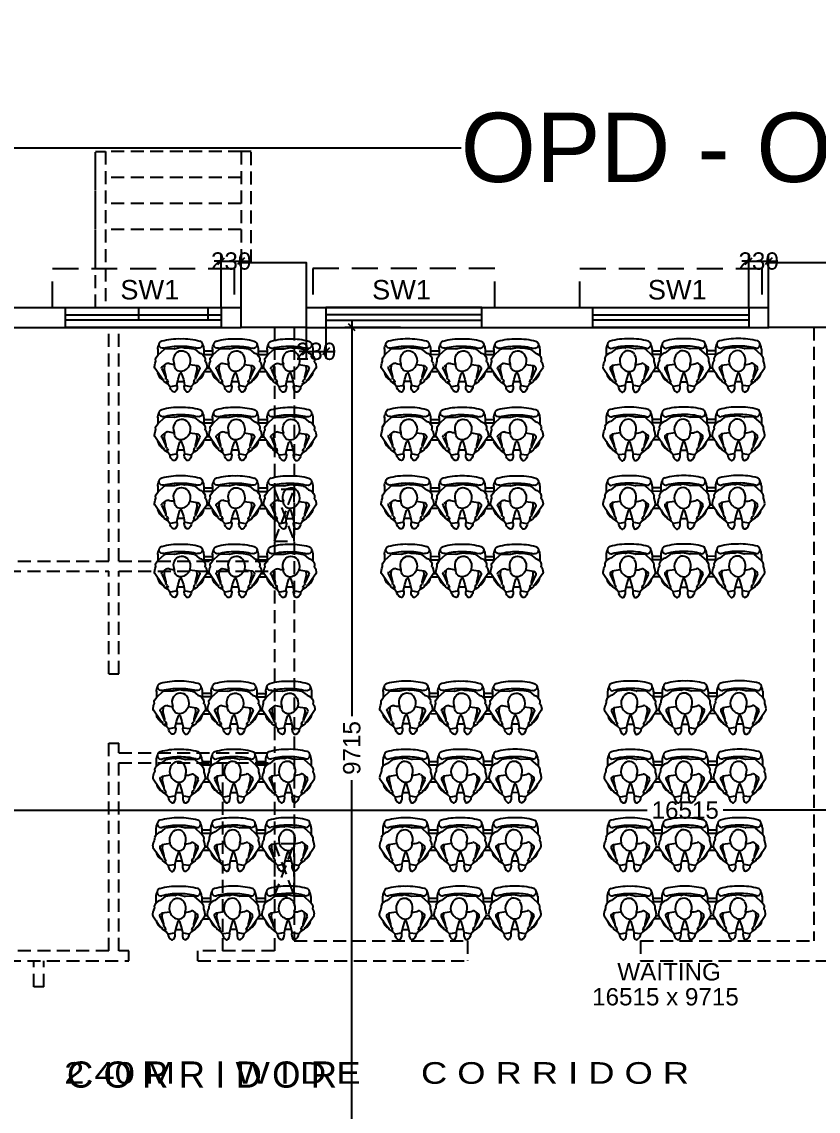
# Model space of a CAD drawing. Extents: x 6345096 to 6738923, y -6490958 to -6305885.
# Drawn here: x 6620534 to 6629733, y -6428696 to -6416114 of the extents above; entities that cross this region are included whole.
import ezdxf
from ezdxf.enums import TextEntityAlignment as Align

# ---------------------------------------------------------------- set-up
doc = ezdxf.new("R2010")
doc.units = 0
doc.header["$LTSCALE"] = 600
doc.header["$MEASUREMENT"] = 0
doc.header["$PDMODE"] = 35
doc.linetypes.add('DASHED', pattern=[0.75, 0.5, -0.25])
doc.linetypes.add('HIDDEN', pattern=[0.375, 0.25, -0.125])
doc.layers.get('0').update_dxf_attribs({"linetype": 'CONTINUOUS'})
doc.layers.get('Defpoints').update_dxf_attribs({"linetype": 'CONTINUOUS'})
for name, color, linetype in [('chajja', 7, 'CONTINUOUS'), ('DIM-TEXT', 8, 'CONTINUOUS'), ('furniture', 33, 'CONTINUOUS'), ('HS', 251, 'CONTINUOUS'), ('joinery', 7, 'CONTINUOUS'), ('LA-column', 3, 'CONTINUOUS'), ('Room Dim', 1, 'CONTINUOUS'), ('Staircase', 7, 'CONTINUOUS'), ('TEXT', 6, 'CONTINUOUS'), ('TXT', 6, 'CONTINUOUS'), ('Walls', 7, 'CONTINUOUS'), ('WIN', 151, 'CONTINUOUS'), ('windows', 4, 'CONTINUOUS'), ('Working Dim', 5, 'CONTINUOUS')]:
    doc.layers.add(name, color=color, linetype=linetype)
doc.styles.add('ari', font='arial.ttf')
doc.styles.add('ARIAL', font='arial.ttf')
doc.styles.add('RT', font='romant.shx')
doc.dimstyles.new('int. dim', dxfattribs={"dimtxt": 200, "dimasz": 80, "dimexe": 80, "dimexo": 0, "dimgap": 70, "dimtad": 0, "dimdec": 0, "dimzin": 12, "dimdsep": 46, "dimtxsty": 'ari', "dimblk": 'OBLIQUE', "dimcen": 2, "dimdle": 80, "dimclrd": 256, "dimclre": 256, "dimclrt": 6, "dimadec": 0, "dimazin": 0, "dimtfac": 1, "dimtdec": 0, "dimtix": 1, "dimtmove": 2, "dimatfit": 3, "dimfxl": 1, "dimtolj": 1, "dimtzin": 0, "dimlwd": -1, "dimlwe": -1, "dimarcsym": 0})
doc.dimstyles.new('TEXT', dxfattribs={"dimscale": 0, "dimtxt": 600, "dimasz": 300, "dimexe": 300, "dimexo": 30, "dimgap": 50, "dimtad": 0, "dimdec": 0, "dimzin": 0, "dimdsep": 46, "dimtxsty": 'RT', "dimblk": 'OBLIQUE', "dimcen": 0.09, "dimdle": 300, "dimclrd": 256, "dimclre": 256, "dimclrt": 170, "dimadec": 0, "dimazin": 0, "dimtfac": 1, "dimtdec": 0, "dimtofl": 0, "dimtmove": 2, "dimatfit": 3, "dimfxl": 1, "dimfrac": 2, "dimtolj": 1, "dimtzin": 0, "dimlwd": -1, "dimlwe": -1, "dimarcsym": 0})

# ---------------------------------------------------------------- blocks, each defined once
blk = doc.blocks.new('_Oblique')
at = {"color": 0, "linetype": 'ByBlock', "lineweight": -2}
blk.add_line((-0.5, -0.5), (0.5, 0.5), dxfattribs=at)
blk = doc.blocks.new('*D1284')
at = {"layer": 'Defpoints', "color": 0, "linetype": 'Continuous', "transparency": 16777216}
for p in [(6610879, -6414394, 22), (6651940, -6414395, -1), (6610879, -6415444)]:
    blk.add_point(p, dxfattribs=at)
at = {"layer": 'DIM-TEXT', "transparency": 16777216}
for p, q in [((6610879, -6414394), (6610879, -6415744)), ((6651940, -6414395), (6651940, -6415744)), ((6610579, -6415444), (6622378, -6415444)), ((6652240, -6415444), (6640441, -6415444))]:
    blk.add_line(p, q, dxfattribs=at)
at = {"layer": 'DIM-TEXT', "linetype": 'Continuous', "transparency": 16777216, "xscale": 300, "yscale": 300, "zscale": 300, "rotation": 180}
blk.add_blockref('_Oblique', (6610879, -6415444), dxfattribs=at)
at = {"layer": 'DIM-TEXT', "linetype": 'Continuous', "transparency": 16777216, "xscale": 300, "yscale": 300, "zscale": 300}
blk.add_blockref('_Oblique', (6651940, -6415444), dxfattribs=at)
at = {"layer": 'DIM-TEXT', "color": 170, "linetype": 'Continuous', "transparency": 16777216, "insert": (6631409, -6415444), "char_height": 750, "attachment_point": 5, "style": 'ari'}
blk.add_mtext('\\A1;{\\H1.067x;I.P. REGISTRATION & PHARMACY}', dxfattribs=at)
blk = doc.blocks.new('A$C6F2C55AD')
at = {"layer": 'furniture', "color": 8}
for p, q in [((-379, 896), (-303, 896)), ((-309, 892), (-377, 818)), ((-274, 917), (-309, 892)), ((-236, 919), (-260, 921)), ((-212, 928), (-236, 919)), ((-172, 935), (-212, 928)), ((-50, 857), (-157, 931)), ((-383, 803), (-381, 703)), ((-209, 798), (-173, 844)), ((-148, 850), (-56, 808)), ((-56, 808), (-40, 802)), ((-25, 837), (-50, 857)), ((-19, 827), (-25, 837)), ((-7, 824), (-15, 825)), ((-8, 781), (4, 776)), ((-1, 787), (-5, 793)), ((5, 781), (-1, 787)), ((24, 785), (0, 820)), ((0, 792), (11, 789)), ((11, 789), (19, 779)), ((-381, 699), (-397, 621)), ((0, 593), (0, 669)), ((-397, 621), (-391, 593)), ((-391, 588), (-392, 559)), ((-392, 559), (-379, 478)), ((-200, 528), (-187, 436)), ((-375, 468), (-334, 417)), ((-187, 436), (-173, 418)), ((-157, 331), (-50, 405)), ((-148, 412), (-56, 454)), ((-56, 454), (-40, 459)), ((-50, 405), (-25, 425)), ((-40, 459), (-29, 462)), ((-25, 425), (-19, 435)), ((-15, 437), (-7, 438)), ((2, 482), (-10, 477)), ((-3, 469), (3, 477)), ((11, 473), (-3, 469)), ((0, 442), (24, 477)), ((4, 481), (2, 482)), ((3, 477), (4, 481)), ((19, 483), (11, 473)), ((-379, 265), (-303, 265)), ((-309, 261), (-377, 187)), ((-374, 366), (-301, 366)), ((-374, 265), (-303, 265)), ((-355, 366), (-355, 265)), ((-316, 366), (-316, 265)), ((-274, 286), (-309, 261)), ((-269, 348), (-244, 349)), ((-236, 288), (-260, 290)), ((-212, 297), (-236, 288)), ((-232, 346), (-216, 336)), ((-172, 304), (-212, 297)), ((-208, 333), (-172, 327)), ((-157, 331), (-157, 300)), ((-50, 226), (-157, 300)), ((-119, 356), (-119, 275)), ((-383, 172), (-381, 72)), ((-209, 167), (-173, 213)), ((-148, 219), (-56, 177)), ((-56, 177), (-40, 171)), ((-25, 206), (-50, 226)), ((-19, 196), (-25, 206)), ((-7, 193), (-15, 194)), ((-8, 151), (4, 145)), ((-1, 156), (-5, 162)), ((5, 150), (-1, 156)), ((24, 154), (0, 189)), ((0, 162), (11, 158)), ((11, 158), (19, 148)), ((-381, 68), (-397, -10)), ((0, -38), (0, 38)), ((-397, -10), (-391, -38)), ((-391, -43), (-392, -72)), ((-392, -72), (-379, -153)), ((-200, -103), (-187, -195)), ((-375, -163), (-334, -214)), ((-187, -195), (-173, -213)), ((-157, -300), (-50, -226)), ((-148, -219), (-56, -177)), ((-56, -177), (-40, -171)), ((-50, -226), (-25, -206)), ((-40, -171), (-29, -169)), ((-25, -206), (-19, -196)), ((-15, -194), (-7, -193)), ((2, -149), (-10, -154)), ((-3, -162), (3, -154)), ((11, -158), (-3, -162)), ((0, -189), (24, -154)), ((4, -150), (2, -149)), ((3, -154), (4, -150)), ((19, -148), (11, -158)), ((-379, -265), (-301, -265)), ((-379, -366), (-303, -366)), ((-309, -370), (-377, -444)), ((-374, -366), (-303, -366)), ((-355, -265), (-355, -366)), ((-316, -265), (-316, -366)), ((-274, -345), (-309, -370)), ((-269, -283), (-244, -282)), ((-236, -343), (-260, -341)), ((-212, -334), (-236, -343)), ((-232, -285), (-216, -295)), ((-172, -327), (-212, -334)), ((-208, -298), (-172, -304)), ((-157, -300), (-157, -331)), ((-50, -405), (-157, -331)), ((-119, -275), (-119, -356)), ((-383, -459), (-381, -559)), ((-209, -464), (-173, -418)), ((-148, -412), (-56, -454)), ((-56, -454), (-40, -459)), ((-25, -425), (-50, -405)), ((-19, -435), (-25, -425)), ((-7, -438), (-15, -437)), ((-8, -480), (4, -486)), ((-1, -475), (-5, -469)), ((5, -481), (-1, -475)), ((24, -477), (0, -442)), ((0, -469), (11, -473)), ((11, -473), (19, -483)), ((-381, -563), (-397, -641)), ((0, -669), (0, -593)), ((-397, -641), (-391, -668)), ((-391, -674), (-392, -703)), ((-392, -703), (-379, -784)), ((-200, -734), (-187, -826)), ((-375, -793), (-334, -844)), ((-187, -826), (-173, -844)), ((-157, -931), (-50, -857)), ((-148, -850), (-56, -808)), ((-56, -808), (-40, -802)), ((-50, -857), (-25, -837)), ((-40, -802), (-29, -800)), ((-25, -837), (-19, -827)), ((-15, -825), (-7, -824)), ((2, -780), (-10, -785)), ((-3, -793), (3, -785)), ((11, -789), (-3, -793)), ((0, -820), (24, -785)), ((4, -781), (2, -780)), ((3, -785), (4, -781)), ((19, -779), (11, -789)), ((-379, -896), (-301, -896)), ((-269, -914), (-244, -913)), ((-232, -916), (-216, -926)), ((-208, -929), (-172, -935))]:
    blk.add_line(p, q, dxfattribs=at)
for points in [[(-193, 818), (-141, 822), (-59, 802), (-42, 803)], [(-42, 459), (-59, 460), (-141, 440), (-187, 443)], [(-193, 188), (-141, 191), (-59, 171), (-42, 172)], [(-42, -172), (-59, -171), (-141, -191), (-187, -188)], [(-193, -443), (-141, -440), (-59, -460), (-42, -459)], [(-42, -803), (-59, -802), (-141, -822), (-187, -819)]]:
    blk.add_lwpolyline(points, dxfattribs=at)
for points in [[(24, 781), (52, 756, -0.259848), (54, 749), (43, 683, -0.302547), (37, 677), (-30, 662), (-92, 642), (-107, 628), (-92, 620), (-30, 600), (37, 585, -0.302547), (43, 578), (54, 513, -0.259848), (52, 506), (24, 481)], [(24, 150), (52, 125, -0.259848), (54, 118), (43, 52, -0.302547), (37, 46), (-30, 31), (-92, 11), (-107, -3), (-92, -11), (-30, -31), (37, -46, -0.302547), (43, -52), (54, -118, -0.259848), (52, -125), (24, -150)], [(24, -481), (52, -506, -0.259848), (54, -513), (43, -578, -0.302547), (37, -585), (-30, -600), (-92, -620), (-107, -633), (-92, -642), (-30, -662), (37, -677, -0.302547), (43, -683), (54, -749, -0.259848), (52, -756), (24, -781)]]:
    blk.add_lwpolyline(points, format="xyb", dxfattribs=at)
for points in [[(115, 689, 0.28165), (118, 712, 0.281432), (52, 756, -0.259848), (54, 749), (43, 683, -0.302547), (37, 677, 0.254294)], [(115, 58, 0.28165), (118, 81, 0.281432), (52, 125, -0.259848), (54, 118), (43, 52, -0.302547), (37, 46, 0.254294)], [(115, -573, 0.28165), (118, -550, 0.281432), (52, -506, -0.259848), (54, -513), (43, -578, -0.302547), (37, -585, 0.254294)]]:
    blk.add_lwpolyline(points, format="xyb", close=True, dxfattribs=at)
for centre, radius, start, end in [((-429, 838), 43.2, 344.361, 164.361), ((-374, 771), 125, 90, 118.9699), ((-262, 900), 20.7, 84.2936, 126.1379), ((-168, 914), 20.7, 55.2478, 99.1519), ((-125, 771), 125, 25.4407, 79.8153), ((236, 652), 733, 164.361, 181.6247), ((236, 652), 647, 164.361, 181.8419), ((-362, 803), 20.7, 137.3161, 180.8191), ((-193, 785), 20.7, 142.3991, 201.4261), ((-409, 700), 211, 1.1807, 21.4261), ((-157, 832), 20.7, 65.5125, 142.3991), ((-37, 793), 10.2, 45.435, 108.1784), ((-5, 806), 24.7, 193.9888, 263.5389), ((-15, 829), 4.56, 211.6328, 266.4385), ((-8, 814), 9.9, 34.2468, 86.4385), ((-3, 788), 5.09, 52.4637, 108.4149), ((0, 781), 6.05, 308.4181, 329.2946), ((3, 779), 2.67, 329.2946, 45.0334), ((21, 780), 2.15, 218.553, 288.5809), ((20, 783), 4.98, 288.5809, 18.6143), ((236, 610), 733, 178.3753, 195.639), ((236, 610), 647, 178.1581, 195.639), ((-402, 703), 20.7, 348.8982, 0.8191), ((-269, 619), 89.1, 123.3122, 231.3111), ((-250, 591), 122, 67.1497, 123.3122), ((-192, 631), 73.9, 343.9718, 98.0509), ((-411, 589), 20.7, 357.1355, 11.8973), ((-242, 652), 131, 231.3111, 285.5429), ((-240, 645), 124, 285.5429, 343.9718), ((62, 513), 75.9, 47.3296, 108.8978), ((49, 588), 82.7, 271.2733, 329.4641), ((98, 552), 22.8, 344.3632, 47.2828), ((-429, 424), 43.2, 195.639, 15.639), ((-374, 491), 125, 241.0301, 270), ((-358, 481), 20.7, 189.3001, 218.6806), ((-238, 442), 99.4, 194.4561, 251.4627), ((-157, 430), 20.7, 217.6009, 294.4875), ((-125, 491), 125, 280.1847, 334.5593), ((-7, 453), 24.1, 96.9092, 158.3871), ((-15, 432), 4.56, 93.5615, 148.3672), ((-8, 447), 9.9, 273.5615, 325.7532), ((21, 481), 2.15, 71.4191, 141.447), ((20, 479), 4.98, 341.3857, 71.4191), ((-374, 140), 125, 90, 118.9699), ((-262, 270), 20.7, 84.2936, 126.1379), ((-243, 329), 20.7, 58.0246, 92.8591), ((-205, 354), 20.7, 238.0246, 260.8481), ((-168, 348), 20.7, 260.8481, 304.7522), ((-168, 283), 20.7, 55.2478, 99.1519), ((-125, 140), 125, 25.4407, 79.8153), ((236, 21), 733, 164.361, 181.6247), ((-429, 207), 43.2, 344.361, 164.361), ((236, 21), 647, 164.361, 181.8419), ((-362, 173), 20.7, 137.3161, 180.8191), ((-193, 154), 20.7, 142.3991, 201.4261), ((-409, 69), 211, 1.1807, 21.4261), ((-157, 201), 20.7, 65.5125, 142.3991), ((-37, 162), 10.2, 45.435, 108.1784), ((-5, 175), 24.7, 193.9888, 263.5389), ((-15, 198), 4.56, 211.6328, 266.4385), ((-8, 184), 9.9, 34.2468, 86.4385), ((-3, 157), 5.09, 52.4637, 108.4149), ((0, 150), 6.05, 308.4181, 329.2946), ((3, 148), 2.67, 329.2946, 45.0334), ((21, 149), 2.15, 218.553, 288.5809), ((20, 152), 4.98, 288.5809, 18.6143), ((236, -21), 733, 178.3753, 195.639), ((236, -21), 647, 178.1581, 195.639), ((-402, 72), 20.7, 348.8982, 0.8191), ((-269, -12), 89.1, 123.3122, 231.3111), ((-250, -40), 122, 67.1497, 123.3122), ((-192, 0), 73.9, 343.9718, 98.0509), ((-411, -42), 20.7, 357.1355, 11.8973), ((-242, 21), 131, 231.3111, 285.5429), ((-240, 14), 124, 285.5429, 343.9718), ((62, -118), 75.9, 47.3296, 108.8978), ((49, -43), 82.7, 271.2733, 329.4641), ((98, -79), 22.8, 344.3632, 47.2828), ((-429, -207), 43.2, 195.639, 15.639), ((-374, -140), 125, 241.0301, 270), ((-358, -150), 20.7, 189.3001, 218.6806), ((-238, -189), 99.4, 194.4561, 251.4627), ((-157, -201), 20.7, 217.6009, 294.4875), ((-125, -140), 125, 280.1847, 334.5593), ((-7, -178), 24.1, 96.9092, 158.3871), ((-15, -198), 4.56, 93.5615, 148.3672), ((-8, -184), 9.9, 273.5615, 325.7532), ((21, -149), 2.15, 71.4191, 141.447), ((20, -152), 4.98, 341.3857, 71.4191), ((-374, -491), 125, 90, 118.9699), ((-262, -361), 20.7, 84.2936, 126.1379), ((-243, -302), 20.7, 58.0246, 92.8591), ((-205, -277), 20.7, 238.0246, 260.8481), ((-168, -283), 20.7, 260.8481, 304.7522), ((-168, -348), 20.7, 55.2478, 99.1519), ((-125, -491), 125, 25.4407, 79.8153), ((236, -610), 733, 164.361, 181.6247), ((-429, -424), 43.2, 344.361, 164.361), ((236, -610), 647, 164.361, 181.8419), ((-362, -458), 20.7, 137.3161, 180.8191), ((-193, -477), 20.7, 142.3991, 201.4261), ((-409, -562), 211, 1.1807, 21.4261), ((-157, -430), 20.7, 65.5125, 142.3991), ((-37, -469), 10.2, 45.435, 108.1784), ((-5, -456), 24.7, 193.9888, 263.5389), ((-15, -432), 4.56, 211.6328, 266.4385), ((-8, -447), 9.9, 34.2468, 86.4385), ((-3, -473), 5.09, 52.4637, 108.4149), ((0, -481), 6.05, 308.4181, 329.2946), ((3, -483), 2.67, 329.2946, 45.0334), ((21, -481), 2.15, 218.553, 288.5809), ((20, -479), 4.98, 288.5809, 18.6143), ((-402, -559), 20.7, 348.8982, 0.8191), ((-269, -643), 89.1, 123.3122, 231.3111), ((-250, -671), 122, 67.1497, 123.3122), ((-192, -631), 73.9, 343.9718, 98.0509), ((236, -652), 733, 178.3753, 195.639), ((236, -652), 647, 178.1581, 195.639), ((-411, -673), 20.7, 357.1355, 11.8973), ((-242, -610), 131, 231.3111, 285.5429), ((-240, -617), 124, 285.5429, 343.9718), ((62, -749), 75.9, 47.3296, 108.8978), ((49, -674), 82.7, 271.2733, 329.4641), ((98, -710), 22.8, 344.3632, 47.2828), ((-429, -838), 43.2, 195.639, 15.639), ((-374, -771), 125, 241.0301, 270), ((-358, -781), 20.7, 189.3001, 218.6806), ((-238, -820), 99.4, 194.4561, 251.4627), ((-157, -832), 20.7, 217.6009, 294.4875), ((-125, -771), 125, 280.1847, 334.5593), ((-7, -809), 24.1, 96.9092, 158.3871), ((-15, -829), 4.56, 93.5615, 148.3672), ((-8, -814), 9.9, 273.5615, 325.7532), ((21, -780), 2.15, 71.4191, 141.447), ((20, -783), 4.98, 341.3857, 71.4191), ((-243, -933), 20.7, 58.0246, 92.8591), ((-205, -908), 20.7, 238.0246, 260.8481), ((-168, -914), 20.7, 260.8481, 304.7522)]:
    blk.add_arc(centre, radius, start, end, dxfattribs=at)
blk = doc.blocks.new('*D2177')
at = {"layer": 'Defpoints', "color": 0, "transparency": 16777216}
for p in [(6624346, -6419644), (6624910, -6419644, -6), (6624910, -6429359, -4)]:
    blk.add_point(p, dxfattribs=at)
at = {"layer": 'Working Dim', "transparency": 16777216}
for p, q in [((6624910, -6419644), (6624266, -6419644)), ((6624346, -6419564), (6624346, -6424132)), ((6624346, -6429439), (6624346, -6424871)), ((6624910, -6429359), (6624266, -6429359))]:
    blk.add_line(p, q, dxfattribs=at)
at = {"layer": 'Working Dim', "transparency": 16777216, "xscale": 80, "yscale": 80, "zscale": 80}
for p, rotation in [((6624346, -6419644), 90), ((6624346, -6429359), 270)]:
    blk.add_blockref('_Oblique', p, dxfattribs=dict(at, rotation=rotation))
at = {"layer": 'Working Dim', "color": 6, "transparency": 16777216, "insert": (6624346, -6424501), "char_height": 200, "attachment_point": 5, "rotation": 90, "style": 'ari'}
blk.add_mtext('\\A1;9715', dxfattribs=at)
blk = doc.blocks.new('*D2221')
at = {"layer": 'Defpoints', "color": 0, "transparency": 16777216}
for p in [(6619940, -6424766, -1), (6636455, -6424764, 2), (6619940, -6425219)]:
    blk.add_point(p, dxfattribs=at)
at = {"layer": 'Working Dim', "transparency": 16777216}
for p, q in [((6619940, -6424766), (6619940, -6425299)), ((6636455, -6424764), (6636455, -6425299)), ((6619860, -6425219), (6627759, -6425219)), ((6636535, -6425219), (6628635, -6425219))]:
    blk.add_line(p, q, dxfattribs=at)
at = {"layer": 'Working Dim', "transparency": 16777216, "xscale": 80, "yscale": 80, "zscale": 80, "rotation": 180}
blk.add_blockref('_Oblique', (6619940, -6425219), dxfattribs=at)
at = {"layer": 'Working Dim', "transparency": 16777216, "xscale": 80, "yscale": 80, "zscale": 80}
blk.add_blockref('_Oblique', (6636455, -6425219), dxfattribs=at)
at = {"layer": 'Working Dim', "color": 6, "transparency": 16777216, "insert": (6628197, -6425219), "char_height": 200, "attachment_point": 5, "style": 'ari'}
blk.add_mtext('\\A1;16515', dxfattribs=at)
blk = doc.blocks.new('*D2385')
at = {"layer": 'Defpoints', "color": 0, "linetype": 'Continuous', "transparency": 16777216}
for p in [(6610880, -6417570), (6651940, -6418894, -2), (6610880, -6419424, 0)]:
    blk.add_point(p, dxfattribs=at)
at = {"layer": 'DIM-TEXT', "transparency": 16777216}
for p, q in [((6610880, -6419424), (6610880, -6417270)), ((6651940, -6418894), (6651940, -6417270)), ((6610580, -6417570), (6625608, -6417570)), ((6652240, -6417570), (6637211, -6417570))]:
    blk.add_line(p, q, dxfattribs=at)
at = {"layer": 'DIM-TEXT', "linetype": 'Continuous', "transparency": 16777216, "xscale": 300, "yscale": 300, "zscale": 300, "rotation": 180}
blk.add_blockref('_Oblique', (6610880, -6417570), dxfattribs=at)
at = {"layer": 'DIM-TEXT', "linetype": 'Continuous', "transparency": 16777216, "xscale": 300, "yscale": 300, "zscale": 300}
blk.add_blockref('_Oblique', (6651940, -6417570), dxfattribs=at)
at = {"layer": 'DIM-TEXT', "color": 170, "linetype": 'Continuous', "transparency": 16777216, "insert": (6631410, -6417570), "char_height": 750, "attachment_point": 5, "style": 'ari'}
blk.add_mtext('\\A1;{\\H1.067x;OPD - ORTHOPEDICS}', dxfattribs=at)
blk = doc.blocks.new('A$C2CD672AE')
at = {"layer": 'Staircase', "color": 8, "linetype": 'HIDDEN'}
for p, q in [((92748.2, 38810.2, 2.3), (91180.5, 38810.2, 2.3)), ((92748.2, 38510.2, 2.3), (91180.5, 38510.2, 2.3)), ((92748.2, 38210.2, 2.3), (91180.5, 38210.2, 2.3)), ((92748.2, 37910.2, 2.3), (91180.5, 37910.2, 2.3))]:
    blk.add_line(p, q, dxfattribs=at)
at = {"layer": 'Staircase', "color": 8, "linetype": 'HIDDEN', "elevation": 2.3}
for points in [[(91065.5, 37010.2), (91065.5, 38810.2), (91180.5, 38810.2), (91180.5, 37010.2)], [(91065.5, 37530.2), (91065.5, 38810.2), (91180.5, 38810.2), (91180.5, 37530.2)], [(92863.2, 37530.2), (92863.2, 38810.2), (92748.2, 38810.2), (92748.2, 37530.2)]]:
    blk.add_lwpolyline(points, dxfattribs=at)
at = {"layer": 'Walls', "color": 8, "linetype": 'HIDDEN'}
for p, q in [((87404.2, 37010.2), (91564.3, 37010.2)), ((91564.3, 37010.2), (91564.3, 36780.2)), ((92364.3, 37010.2), (92748.2, 37010.2)), ((92364.3, 37010.2), (92364.3, 36780.2)), ((93498.1, 37010.2), (98842.2, 37010.2)), ((89719.3, 36780.2), (91219.3, 36780.2)), ((91219.3, 34080.2), (91219.3, 36780.2)), ((91334.3, 34080.2), (91334.3, 36780.2)), ((91334.3, 36780.2), (91564.3, 36780.2)), ((92364.3, 36780.2), (92748.1, 36780.2)), ((93132.1, 36780.2), (93132.1, 34080.2)), ((93362.1, 36780.2), (93362.1, 29695.2)), ((93498.2, 36780.2), (98842.1, 36780.2)), ((99362.1, 36780.2), (99362.1, 29695.2)), ((89719.3, 34080.2), (91219.3, 34080.2)), ((91334.3, 34080.2), (93132.1, 34080.2)), ((89604.3, 33965.2), (91219.3, 33965.2)), ((91219.3, 32780.2), (91219.3, 33965.2)), ((91334.3, 32780.2), (91334.3, 33965.2)), ((91334.3, 33965.2), (93132.1, 33965.2)), ((93132.1, 33965.2), (93132.1, 31865.2)), ((91219.3, 32780.2), (91334.3, 32780.2)), ((91219.3, 29580.2), (91219.3, 31980.2)), ((91219.3, 31980.2), (91334.3, 31980.2)), ((91334.3, 31865.2), (91334.3, 31980.2)), ((91334.3, 31865.2), (93132.1, 31865.2)), ((91334.3, 29580.2), (91334.3, 31750.2)), ((91334.3, 31750.2), (93132.1, 31750.2)), ((92532.1, 31750.2), (92532.1, 29580.2)), ((93132.1, 31750.2), (93132.1, 29580.2)), ((93362.1, 29695.2), (95362.1, 29695.2)), ((95362.1, 29695.2), (95362.1, 29465.2)), ((97362.1, 29695.2), (99362.1, 29695.2)), ((97362.1, 29695.2), (97362.1, 29465.2)), ((91219.3, 29580.2), (89604.3, 29580.2)), ((91449.3, 29580.2), (91334.3, 29580.2)), ((91449.3, 29465.2), (91449.3, 29580.2)), ((93132.1, 29580.2), (92249.4, 29580.2)), ((92249.4, 29465.2), (92249.4, 29580.2)), ((89604.3, 29465.2), (91449.3, 29465.2)), ((90354.3, 29165.2), (90354.3, 29465.2)), ((90469.3, 29165.2), (90469.3, 29465.2)), ((92249.4, 29465.2), (95362.1, 29465.2)), ((93132.1, 29465.2), (93132.1, 29465.2)), ((93362.1, 29465.2), (93362.1, 29465.2)), ((97362.1, 29465.2), (103372.5, 29465.2)), ((90469.3, 29165.2), (90354.3, 29165.2))]:
    blk.add_line(p, q, dxfattribs=at)
at = {"layer": 'windows', "color": 8, "linetype": 'HIDDEN'}
for p, q in [((93132.1, 34310.2, 5.1), (93362.1, 34910.2, 5.1)), ((93132.1, 34910.2, 5.1), (93362.1, 34310.2, 5.1)), ((93132.1, 30215.2, 2.3), (93362.1, 30815.2, 2.3)), ((93132.1, 30815.2, 2.3), (93362.1, 30215.2, 2.3))]:
    blk.add_line(p, q, dxfattribs=at)
for points, elevation in [([(93362.1, 34310.2), (93362.1, 34910.2), (93132.1, 34910.2), (93132.1, 34310.2)], 5.1), ([(93362.1, 30215.2), (93362.1, 30815.2), (93132.1, 30815.2), (93132.1, 30215.2)], 2.3)]:
    blk.add_lwpolyline(points, close=True, dxfattribs=dict(at, elevation=elevation))
at = {"layer": 'TXT', "color": 8, "linetype": 'HIDDEN', "style": 'ARIAL', "width": 1.2}
blk.add_text('2.40 M      W I D E      C O R R I D O R', height=250, dxfattribs=at).set_placement((94313, 28044.7, 2.3), align=Align.CENTER)
blk = doc.blocks.new('*D2411')
at = {"layer": 'Defpoints', "color": 0, "transparency": 16777216}
for p in [(6629160, -6418878), (6628930, -6419414, 2), (6629160, -6419414)]:
    blk.add_point(p, dxfattribs=at)
at = {"layer": 'Working Dim', "transparency": 16777216}
for p, q in [((6628930, -6419414), (6628930, -6418798)), ((6629160, -6419414), (6629160, -6418798)), ((6628930, -6418878), (6628850, -6418878)), ((6628930, -6418878), (6629160, -6418878)), ((6629160, -6418878), (6629240, -6418878))]:
    blk.add_line(p, q, dxfattribs=at)
at = {"layer": 'Working Dim', "transparency": 16777216, "xscale": 80, "yscale": 80, "zscale": 80}
blk.add_blockref('_Oblique', (6628930, -6418878), dxfattribs=at)
at = {"layer": 'Working Dim', "transparency": 16777216, "xscale": 80, "yscale": 80, "zscale": 80, "rotation": 180}
blk.add_blockref('_Oblique', (6629160, -6418878), dxfattribs=at)
at = {"layer": 'Working Dim', "color": 6, "transparency": 16777216, "insert": (6629045, -6418878), "char_height": 200, "attachment_point": 5, "style": 'ari'}
blk.add_mtext('\\A1;230', dxfattribs=at)
blk = doc.blocks.new('*D2412')
at = {"layer": 'Defpoints', "color": 0, "transparency": 16777216}
for p in [(6623818, -6419644, 2), (6624047, -6419644, 5), (6624047, -6419921)]:
    blk.add_point(p, dxfattribs=at)
at = {"layer": 'Working Dim', "transparency": 16777216}
for p, q in [((6623818, -6419644), (6623818, -6420001)), ((6624047, -6419644), (6624047, -6420001)), ((6623818, -6419921), (6623738, -6419921)), ((6623818, -6419921), (6624047, -6419921)), ((6624047, -6419921), (6624127, -6419921))]:
    blk.add_line(p, q, dxfattribs=at)
at = {"layer": 'Working Dim', "transparency": 16777216, "xscale": 80, "yscale": 80, "zscale": 80}
blk.add_blockref('_Oblique', (6623818, -6419921), dxfattribs=at)
at = {"layer": 'Working Dim', "transparency": 16777216, "xscale": 80, "yscale": 80, "zscale": 80, "rotation": 180}
blk.add_blockref('_Oblique', (6624047, -6419921), dxfattribs=at)
at = {"layer": 'Working Dim', "color": 6, "transparency": 16777216, "insert": (6623932, -6419921), "char_height": 200, "attachment_point": 5, "style": 'ari'}
blk.add_mtext('\\A1;230', dxfattribs=at)
blk = doc.blocks.new('*D2413')
at = {"layer": 'Defpoints', "color": 0, "transparency": 16777216}
for p in [(6623067, -6418878), (6622837, -6419414, 2), (6623067, -6419414)]:
    blk.add_point(p, dxfattribs=at)
at = {"layer": 'Working Dim', "transparency": 16777216}
for p, q in [((6622837, -6419414), (6622837, -6418798)), ((6623067, -6419414), (6623067, -6418798)), ((6622837, -6418878), (6622757, -6418878)), ((6622837, -6418878), (6623067, -6418878)), ((6623067, -6418878), (6623147, -6418878))]:
    blk.add_line(p, q, dxfattribs=at)
at = {"layer": 'Working Dim', "transparency": 16777216, "xscale": 80, "yscale": 80, "zscale": 80}
blk.add_blockref('_Oblique', (6622837, -6418878), dxfattribs=at)
at = {"layer": 'Working Dim', "transparency": 16777216, "xscale": 80, "yscale": 80, "zscale": 80, "rotation": 180}
blk.add_blockref('_Oblique', (6623067, -6418878), dxfattribs=at)
at = {"layer": 'Working Dim', "color": 6, "transparency": 16777216, "insert": (6622952, -6418878), "char_height": 200, "attachment_point": 5, "style": 'ari'}
blk.add_mtext('\\A1;230', dxfattribs=at)

msp = doc.modelspace()

# ---------------------------------------------------------------- linework, layer by layer
at = {"layer": 'chajja', "color": 7, "linetype": 'DASHED'}
for points, elevation in [([(6620887.263, -6419413.712), (6620887.264, -6418963.712), (6622987.264, -6418963.713), (6622987.263, -6419413.713)], 2.283), ([(6625997.354, -6419413.695), (6625997.353, -6418963.695), (6623897.353, -6418963.696), (6623897.354, -6419413.696)], 4.565), ([(6626980.086, -6419413.726), (6626980.086, -6418963.726), (6629080.086, -6418963.727), (6629080.086, -6419413.727)], 1.031)]:
    msp.add_lwpolyline(points, dxfattribs=dict(at, elevation=elevation))
at = {"layer": 'LA-column', "color": 2}
for points, elevation in [([(6623067.531, -6419643.696), (6623067.531, -6418893.696), (6623817.531, -6418893.696), (6623817.531, -6419643.696)], 2.283), ([(6629160.354, -6419643.693), (6629160.354, -6418893.693), (6629910.354, -6418893.693), (6629910.354, -6419643.693)], 1.031)]:
    msp.add_lwpolyline(points, close=True, dxfattribs=dict(at, elevation=elevation))
at = {"layer": 'Walls', "linetype": 'Continuous'}
for p, q in [((6617723.531, -6419413.71), (6623067.531, -6419413.71)), ((6623817.441, -6419413.71), (6629161.532, -6419413.71)), ((6617723.531, -6419643.71), (6623067.531, -6419643.71)), ((6623817.531, -6419643.719), (6629161.441, -6419643.71))]:
    msp.add_line(p, q, dxfattribs=at)
at = {"layer": 'WIN', "linetype": 'Continuous'}
for points, elevation in [([(6621037.263, -6419413.713), (6622837.263, -6419413.713), (6622837.263, -6419643.713), (6621037.263, -6419643.713)], 2.283), ([(6625847.354, -6419413.696), (6624047.354, -6419413.696), (6624047.354, -6419643.696), (6625847.354, -6419643.696)], 4.565), ([(6627130.086, -6419413.726), (6628930.086, -6419413.726), (6628930.086, -6419643.727), (6627130.086, -6419643.727)], 1.031), ([(6621037.263, -6419496.496), (6622837.263, -6419496.496), (6622837.263, -6419560.93), (6621037.263, -6419560.93)], 2.283), ([(6625847.354, -6419496.48), (6624047.354, -6419496.48), (6624047.354, -6419560.913), (6625847.354, -6419560.913)], 4.565), ([(6627130.086, -6419496.51), (6628930.086, -6419496.51), (6628930.086, -6419560.943), (6627130.086, -6419560.943)], 1.031)]:
    msp.add_lwpolyline(points, close=True, dxfattribs=dict(at, elevation=elevation))

# ---------------------------------------------------------------- block references
at = {"layer": 'furniture', "ltscale": 0.75, "xscale": -1, "rotation": 89.90778514928986}
for p in [(6623000.104, -6420271.272, -1.128), (6625619.557, -6420270.957, -1.128), (6623000.104, -6421061.928, -1.128), (6625619.557, -6421061.613, -1.128), (6623000.104, -6421852.583, -1.128), (6625619.557, -6421852.268, -1.128), (6623000.104, -6422643.239, -1.128), (6625619.557, -6422642.924, -1.128), (6622984.185, -6424224.298, -1.128), (6625603.638, -6424223.983, -1.128)]:
    msp.add_blockref('A$C6F2C55AD', p, dxfattribs=at)
at = {"layer": 'furniture', "ltscale": 0.75, "rotation": 270.0922148507101}
for p in [(6628181.12, -6420270.957, -1.128), (6628181.12, -6421061.613, -1.128), (6628181.12, -6421852.268, -1.128), (6628181.12, -6422642.924, -1.128), (6628197.039, -6424223.983, -1.128), (6622982.27, -6425014.44, -1.128), (6625601.724, -6425014.125, -1.128), (6628195.125, -6425014.125, -1.128), (6622980.356, -6425804.583, -1.128), (6625599.809, -6425804.268, -1.128), (6628193.21, -6425804.268, -1.128), (6622978.441, -6426594.726, -1.128), (6625597.895, -6426594.411, -1.128), (6628191.296, -6426594.411, -1.128)]:
    msp.add_blockref('A$C6F2C55AD', p, dxfattribs=at)
at = {"layer": 'HS'}
msp.add_blockref('A$C2CD672AE', (6530319.294, -6456423.902, 8.17), dxfattribs=at)

# ---------------------------------------------------------------- texts
at = {"layer": 'joinery', "style": 'ari'}
for p in [(6622012.383, -6419320.822, 2.283), (6624920.12, -6419320.806, 4.565), (6628105.205, -6419320.836, 1.031)]:
    msp.add_text('SW1', height=225, dxfattribs=at).set_placement(p, align=Align.CENTER)
at = {"layer": 'Room Dim', "style": 'ARIAL'}
msp.add_text('16515 x 9715', height=200.08581, rotation=359.9999511, dxfattribs=at).set_placement((6627968.686, -6427474.088, -1.648), align=Align.CENTER)
at = {"layer": 'TEXT', "color": 7, "style": 'ARIAL'}
msp.add_text('WAITING', height=200.0858, rotation=359.9999511, dxfattribs=at).set_placement((6628010.558, -6427186.011, -1.648), align=Align.CENTER)
at = {"layer": 'TXT', "color": 7, "style": 'ARIAL'}
msp.add_text('2.40 M      W I D E      C O R R I D O R', height=302.4, dxfattribs=at).set_placement((6620538.024, -6428423.801, 1.798), align=Align.CENTER)

# ---------------------------------------------------------------- dimensions: what is measured, and where the dimension line sits
at = {"layer": 'DIM-TEXT', "linetype": 'Continuous'}
for base, p1, p2, text, picture, middle in [((6610879.353, -6415444.191, 1.031), (6651939.58, -6414394.748), (6610879.353, -6414393.572, 22.984), '{\\H1.067x;I.P. REGISTRATION & PHARMACY}', '*D1284', (6631409.467, -6415444.191, 1.031)), ((6610879.627, -6417570.097, 3.123), (6651939.587, -6418893.706, 1.031), (6610879.627, -6419423.7, 2.775), '{\\H1.067x;OPD - ORTHOPEDICS}', '*D2385', (6631409.607, -6417570.097, 3.123))]:
    dim = msp.add_linear_dim(base=base, p1=p1, p2=p2, angle=180, text=text, dimstyle='TEXT', override={"dimscale": 1, "dimtxt": 750, "dimexo": 0, "dimtxsty": 'ari'}, dxfattribs=at)
    dim.commit()
    dim.dimension.update_dxf_attribs({"geometry": picture, "text_midpoint": middle})
at = {"layer": 'Working Dim', "color": 6}
for base, p1, p2, picture, middle in [((6623067.441, -6418877.972), (6622837.263, -6419413.713, 2.283), (6623067.441, -6419413.713), '*D2413', (6622952.352, -6418877.972)), ((6629160.264, -6418877.986, -1.252), (6628930.086, -6419413.726, 1.031), (6629160.264, -6419413.727, -1.252), '*D2411', (6629045.175, -6418877.986, -1.252))]:
    dim = msp.add_linear_dim(base=base, p1=p1, p2=p2, dimstyle='int. dim', override={"dimtxt": 200, "dimarcsym": 1}, dxfattribs=at)
    dim.commit()
    dim.dimension.update_dxf_attribs({"geometry": picture, "text_midpoint": middle})
at = {"layer": 'Working Dim'}
dim = msp.add_linear_dim(base=(6624047.354, -6419920.983), p1=(6623817.531, -6419643.696, 2.283), p2=(6624047.354, -6419643.719, 4.565), dimstyle='int. dim', dxfattribs=at)
dim.commit()
dim.dimension.update_dxf_attribs({"geometry": '*D2412', "text_midpoint": (6623932.442, -6419920.983)})
for base, p1, p2, angle, picture, middle in [((6624345.707, -6419643.735, 2.283), (6624910.041, -6429358.806, -1.92), (6624910.041, -6419643.735, -3.819), 90, '*D2177', (6624345.707, -6424501.27, 2.283)), ((6619939.538, -6425218.736, -2.848), (6636454.541, -6424763.753, -1.128), (6619939.538, -6424765.752, -4.167), 180, '*D2221', (6628197.039, -6425218.736, -2.848))]:
    dim = msp.add_linear_dim(base=base, p1=p1, p2=p2, angle=angle, dimstyle='int. dim', override={"dimtxt": 200}, dxfattribs=at)
    dim.commit()
    dim.dimension.update_dxf_attribs({"geometry": picture, "text_midpoint": middle})

doc.saveas('drawing.dxf')
